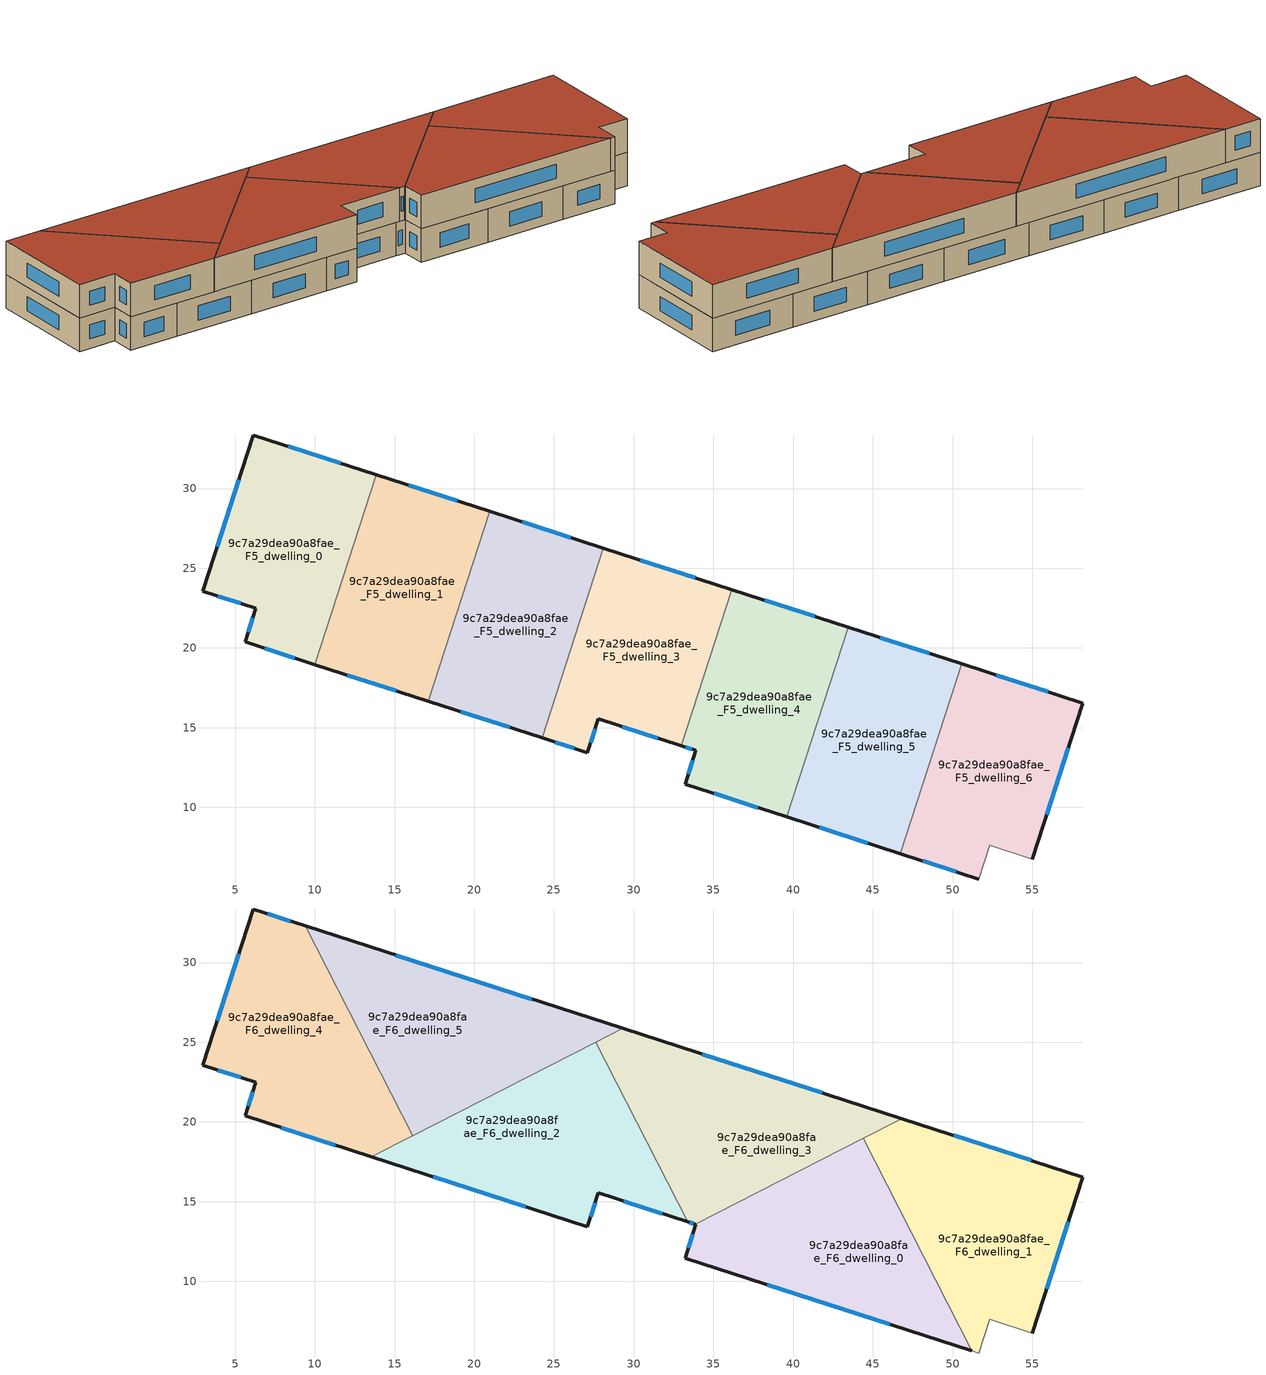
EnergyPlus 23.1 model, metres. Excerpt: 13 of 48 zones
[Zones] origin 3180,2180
9c7a29dea90a8fae_F5_dwelling_0
 floor to 9c7a29dea90a8fae_F4_dwelling_0 (EU_floor_Construction): 13.85,30.87 10,18.96 5.62,20.38 6.31,22.49 2.97,23.57 6.13,33.36 z15
 wall outside (EU_wall_Construction): 13.85,30.87 6.13,33.36 2.97,23.57 6.31,22.49 5.62,20.38 10,18.96 z15:18
 wall to 9c7a29dea90a8fae_F5_dwelling_1 (EU_wall_Construction): 10,18.96 13.85,30.87 z15:18
 window (EU_Window_Construction): 5.22,30.56 3.87,26.37 / 11.64,31.58 8.33,32.65 / 6.88,19.97 8.75,19.37 / 6.11,21.89 5.82,20.98 / 3.92,23.26 5.35,22.8 z15.86:17.14
9c7a29dea90a8fae_F5_dwelling_1
 floor to 9c7a29dea90a8fae_F4_dwelling_1 (EU_floor_Construction): 20.97,28.56 17.13,16.66 10,18.96 13.85,30.87 z15
 wall outside (EU_wall_Construction): 10,18.96 17.13,16.66 / 20.97,28.56 13.85,30.87 z15:18
 wall to 9c7a29dea90a8fae_F5_dwelling_2 (EU_wall_Construction): 17.13,16.66 20.97,28.56 z15:18
 window (EU_Window_Construction): 12.04,18.31 15.09,17.32 / 18.94,29.22 15.88,30.21 z15.86:17.14
9c7a29dea90a8fae_F5_dwelling_2
 floor to 9c7a29dea90a8fae_F4_dwelling_2 (EU_floor_Construction): 28.1,26.26 24.26,14.36 17.13,16.66 20.97,28.56 z15
 wall outside (EU_wall_Construction): 17.13,16.66 24.26,14.36 / 28.1,26.26 20.97,28.56 z15:18
 wall to 9c7a29dea90a8fae_F5_dwelling_3 (EU_wall_Construction): 24.26,14.36 28.1,26.26 z15:18
 window (EU_Window_Construction): 19.17,16 22.22,15.02 / 26.06,26.92 23.01,27.91 z15.86:17.14
9c7a29dea90a8fae_F5_dwelling_3
 floor to 9c7a29dea90a8fae_F4_dwelling_3 (EU_floor_Construction): 36.15,23.66 32.99,13.87 27.78,15.55 27.1,13.44 24.26,14.36 28.1,26.26 z15
 wall outside (EU_wall_Construction): 36.15,23.66 28.1,26.26 / 24.26,14.36 27.1,13.44 27.78,15.55 32.99,13.87 z15:18
 wall to 9c7a29dea90a8fae_F5_dwelling_4 (EU_wall_Construction): 32.99,13.87 36.15,23.66 z15:18
 window (EU_Window_Construction): 33.85,24.4 30.4,25.52 / 29.27,15.07 31.5,14.35 / 27.29,14.05 27.58,14.95 / 25.07,14.1 26.28,13.7 z15.86:17.14
9c7a29dea90a8fae_F5_dwelling_4
 floor to 9c7a29dea90a8fae_F4_dwelling_4 (EU_floor_Construction): 43.44,21.31 39.6,9.41 33.22,11.46 33.91,13.58 32.99,13.87 36.15,23.66 z15
 wall outside (EU_wall_Construction): 43.44,21.31 36.15,23.66 / 32.99,13.87 33.91,13.58 33.22,11.46 39.6,9.41 z15:18
 wall to 9c7a29dea90a8fae_F5_dwelling_5 (EU_wall_Construction): 39.6,9.41 43.44,21.31 z15:18
 window (EU_Window_Construction): 41.36,21.98 38.23,22.99 / 35.04,10.88 37.78,9.99 / 33.71,12.97 33.42,12.07 / 33.25,13.79 33.64,13.66 z15.86:17.14
9c7a29dea90a8fae_F5_dwelling_5
 floor to 9c7a29dea90a8fae_F4_dwelling_5 (EU_floor_Construction): 50.57,19 46.72,7.1 39.6,9.41 43.44,21.31 z15
 wall outside (EU_wall_Construction): 39.6,9.41 46.72,7.1 / 50.57,19 43.44,21.31 z15:18
 wall to 9c7a29dea90a8fae_F5_dwelling_6 (EU_wall_Construction): 46.72,7.1 50.57,19 z15:18
 window (EU_Window_Construction): 41.63,8.75 44.69,7.76 / 48.53,19.66 45.48,20.65 z15.86:17.14
 ceiling adiabatic (EU_roof_Construction): 46.72,7.1 50.57,19 46.82,20.21 42.35,17.93 39.6,9.41 z18
9c7a29dea90a8fae_F5_dwelling_6
 floor to 9c7a29dea90a8fae_F4_dwelling_6 (EU_floor_Construction): 58.17,16.55 55.01,6.76 52.33,7.62 51.65,5.51 46.72,7.1 50.57,19 z15
 wall outside (EU_wall_Construction): 46.72,7.1 51.65,5.51 / 55.01,6.76 58.17,16.55 50.57,19 z15:18
 wall adiabatic (EU_wall_Construction): 51.65,5.51 52.33,7.62 55.01,6.76 z15:18
 window (EU_Window_Construction): 48.13,6.65 50.24,5.97 / 56,17.25 52.74,18.3 / 55.91,9.56 57.26,13.75 z15.86:17.14
9c7a29dea90a8fae_F6_dwelling_0
 floor adiabatic (EU_floor_Construction): 44.39,18.97 48.17,11.58 46.72,7.1 39.6,9.41 42.35,17.93 z18
 floor to 9c7a29dea90a8fae_F5_dwelling_6 (EU_floor_Construction): 48.17,11.58 51.2,5.66 46.72,7.1 z18
 floor to 9c7a29dea90a8fae_F5_dwelling_4 (EU_floor_Construction): 42.35,17.93 39.6,9.41 33.22,11.46 33.91,13.58 33.87,13.59 z18
 wall outside (EU_wall_Construction): 33.87,13.59 33.91,13.58 33.22,11.46 51.2,5.66 z18:21
 wall to 9c7a29dea90a8fae_F6_dwelling_1 (EU_wall_Construction): 51.2,5.66 44.39,18.97 z18:21
 wall to 9c7a29dea90a8fae_F6_dwelling_3 (EU_wall_Construction): 44.39,18.97 33.87,13.59 z18:21
 window (EU_Window_Construction): 38.36,9.8 46.07,7.32 / 33.71,12.97 33.42,12.07 z18.86:20.14
 roof outside (EU_roof_Construction): 51.2,5.66 44.39,18.97 33.87,13.59 33.91,13.58 33.22,11.46 z21
9c7a29dea90a8fae_F6_dwelling_1
 floor to 9c7a29dea90a8fae_F5_dwelling_6 (EU_floor_Construction): 58.17,16.55 55.01,6.76 52.33,7.62 51.65,5.51 51.2,5.66 48.17,11.58 50.57,19 z18
 floor adiabatic (EU_floor_Construction): 50.57,19 48.17,11.58 44.39,18.97 46.82,20.21 z18
 wall outside (EU_wall_Construction): 55.01,6.76 58.17,16.55 46.82,20.21 z18:21
 wall adiabatic (EU_wall_Construction): 51.2,5.66 51.65,5.51 52.33,7.62 55.01,6.76 z18:21
 wall to 9c7a29dea90a8fae_F6_dwelling_3 (EU_wall_Construction): 46.82,20.21 44.39,18.97 z18:21
 window (EU_Window_Construction): 54.93,17.6 50.06,19.17 / 55.91,9.56 57.26,13.75 z18.86:20.14
 roof outside (EU_roof_Construction): 55.01,6.76 58.17,16.55 46.82,20.21 44.39,18.97 51.2,5.66 51.65,5.51 52.33,7.62 z21
9c7a29dea90a8fae_F6_dwelling_2
 floor to 9c7a29dea90a8fae_F5_dwelling_2 (EU_floor_Construction): 27.62,25.01 27.67,24.92 24.26,14.36 17.13,16.66 18.28,20.24 z18
 floor to 9c7a29dea90a8fae_F5_dwelling_3 (EU_floor_Construction): 27.67,24.92 33.12,14.27 32.99,13.87 27.78,15.55 27.1,13.44 24.26,14.36 z18
 floor to 9c7a29dea90a8fae_F5_dwelling_1 (EU_floor_Construction): 18.28,20.24 17.13,16.66 13.55,17.82 z18
 floor to 9c7a29dea90a8fae_F5_dwelling_4 (EU_floor_Construction): 33.12,14.27 33.39,13.74 32.99,13.87 z18
 wall outside (EU_wall_Construction): 13.55,17.82 27.1,13.44 27.78,15.55 33.39,13.74 z18:21
 wall to 9c7a29dea90a8fae_F6_dwelling_3 (EU_wall_Construction): 33.39,13.74 27.62,25.01 z18:21
 wall to 9c7a29dea90a8fae_F6_dwelling_5 (EU_wall_Construction): 27.62,25.01 16.14,19.14 z18:21
 wall to 9c7a29dea90a8fae_F6_dwelling_4 (EU_wall_Construction): 16.14,19.14 13.55,17.82 z18:21
 window (EU_Window_Construction): 29.38,15.04 31.78,14.26 / 27.29,14.05 27.58,14.95 / 17.42,16.57 23.23,14.69 z18.86:20.14
 roof outside (EU_roof_Construction): 33.39,13.74 27.62,25.01 13.55,17.82 27.1,13.44 27.78,15.55 z21
9c7a29dea90a8fae_F6_dwelling_3
 floor to 9c7a29dea90a8fae_F5_dwelling_3 (EU_floor_Construction): 36.15,23.66 33.12,14.27 27.67,24.92 27.71,25.06 29.3,25.87 z18
 floor to 9c7a29dea90a8fae_F5_dwelling_4 (EU_floor_Construction): 43.44,21.31 42.35,17.93 33.87,13.59 33.39,13.74 33.12,14.27 36.15,23.66 z18
 floor to 9c7a29dea90a8fae_F5_dwelling_5 (EU_floor_Construction): 46.82,20.21 42.35,17.93 43.44,21.31 z18
 wall outside (EU_wall_Construction): 33.39,13.74 33.87,13.59 / 46.82,20.21 29.3,25.87 z18:21
 wall to 9c7a29dea90a8fae_F6_dwelling_5 (EU_wall_Construction): 29.3,25.87 27.62,25.01 z18:21
 window (EU_Window_Construction): 33.52,13.7 33.73,13.63 / 41.82,21.83 34.31,24.26 z18.86:20.14
 roof outside (EU_roof_Construction): 46.82,20.21 29.3,25.87 27.62,25.01 33.39,13.74 33.87,13.59 z21
9c7a29dea90a8fae_F6_dwelling_4
 floor to 9c7a29dea90a8fae_F5_dwelling_0 (EU_floor_Construction): 9.41,32.3 12.41,26.42 10,18.96 5.62,20.38 6.31,22.49 2.97,23.57 6.13,33.36 z18
 floor to 9c7a29dea90a8fae_F5_dwelling_1 (EU_floor_Construction): 12.41,26.42 16.14,19.14 13.55,17.82 10,18.96 z18
 wall outside (EU_wall_Construction): 9.41,32.3 6.13,33.36 2.97,23.57 6.31,22.49 5.62,20.38 13.55,17.82 z18:21
 wall to 9c7a29dea90a8fae_F6_dwelling_5 (EU_wall_Construction): 16.14,19.14 9.41,32.3 z18:21
 window (EU_Window_Construction): 8.47,32.6 7.06,33.06 / 7.89,19.65 11.29,18.55 / 6.11,21.89 5.82,20.98 / 3.92,23.26 5.35,22.8 / 5.22,30.56 3.87,26.37 z18.86:20.14
 roof outside (EU_roof_Construction): 16.14,19.14 9.41,32.3 6.13,33.36 2.97,23.57 6.31,22.49 5.62,20.38 13.55,17.82 z21
9c7a29dea90a8fae_F6_dwelling_5
 floor to 9c7a29dea90a8fae_F5_dwelling_1 (EU_floor_Construction): 20.97,28.56 18.28,20.24 16.14,19.14 12.41,26.42 13.85,30.86 z18
 floor to 9c7a29dea90a8fae_F5_dwelling_0 (EU_floor_Construction): 13.85,30.86 12.41,26.42 9.41,32.3 z18
 floor to 9c7a29dea90a8fae_F5_dwelling_2 (EU_floor_Construction): 28.1,26.26 27.71,25.06 18.28,20.24 20.97,28.56 z18
 floor to 9c7a29dea90a8fae_F5_dwelling_3 (EU_floor_Construction): 29.3,25.87 27.71,25.06 28.1,26.26 z18
 wall outside (EU_wall_Construction): 29.3,25.87 9.41,32.3 z18:21
 window (EU_Window_Construction): 23.62,27.71 15.09,30.46 z18.86:20.14
 roof outside (EU_roof_Construction): 29.3,25.87 9.41,32.3 16.14,19.14 z21
[Building]
EU S2 Campaign: North Axis=0; Terrain=City; Solar Distribution=FullExterior
[Site:Location]
Helsinki-Vantaa.AP: Latitude=60.317; Longitude=24.963; Time Zone=2; Elevation=54.6
[SizingPeriod:WeatherFileDays]
AnnualSizingPeriod: Begin Month=1; Begin Day of Month=1; End Month=12; End Day of Month=31; Day of Week for Start Day=Monday; Use Weather File Daylight Saving Period=No; Use Weather File Rain and Snow Indicators=No
[MATERIAL]
EU_InternalMass_Material: Roughness=MediumRough; Thickness=0.1; Conductivity=1; Density=1800; Specific Heat=900; Thermal Absorptance=0.9; Solar Absorptance=0.7; Visible Absorptance=0.7
[MATERIAL:NOMASS] Roughness=MediumRough; Thermal Absorptance=0.9; Solar Absorptance=0.7; Visible Absorptance=0.7
Name | Thermal Resistance
EU_wall_NoMass | 5.91765
EU_roof_NoMass | 11.1778
EU_floor_NoMass | 6.2875
[WINDOWMATERIAL:SIMPLEGLAZINGSYSTEM]
EU_Window_SimpleGlazing: UFactor=0.994035; Solar Heat Gain Coefficient=0.7; Visible Transmittance=0.7
[CONSTRUCTION]
EU_wall_Construction: EU_wall_NoMass
EU_roof_Construction: EU_roof_NoMass
EU_floor_Construction: EU_floor_NoMass
EU_Window_Construction: EU_Window_SimpleGlazing
EU_InternalMass_Construction: EU_InternalMass_Material
[ZONE] Type=1; Multiplier=1; Ceiling Height=autocalculate; Floor Area=autocalculate; Part of Total Floor Area=Yes
Name | Volume
9c7a29dea90a8fae_F5_dwelling_0 | 281.029
9c7a29dea90a8fae_F6_dwelling_0; 9c7a29dea90a8fae_F6_dwelling_3 | 327.838
9c7a29dea90a8fae_F5_dwelling_1 | 280.952
9c7a29dea90a8fae_F6_dwelling_1 | 327.806
9c7a29dea90a8fae_F5_dwelling_2 | 281.022
9c7a29dea90a8fae_F6_dwelling_2 | 327.82
9c7a29dea90a8fae_F5_dwelling_3 | 280.975
9c7a29dea90a8fae_F5_dwelling_4 | 280.997
9c7a29dea90a8fae_F6_dwelling_4 | 327.848
9c7a29dea90a8fae_F5_dwelling_5 | 281.024
9c7a29dea90a8fae_F6_dwelling_5 | 327.809
9c7a29dea90a8fae_F5_dwelling_6 | 280.972
[INTERNALMASS] Construction=EU_InternalMass_Construction
Name | Zone or ZoneList | Surface Area
9c7a29dea90a8fae_F5_dwelling_0_EU_InternalMass | 9c7a29dea90a8fae_F5_dwelling_0 | 93.6757
9c7a29dea90a8fae_F5_dwelling_1_EU_InternalMass | 9c7a29dea90a8fae_F5_dwelling_1 | 93.6506
9c7a29dea90a8fae_F5_dwelling_2_EU_InternalMass | 9c7a29dea90a8fae_F5_dwelling_2 | 93.6744
9c7a29dea90a8fae_F5_dwelling_3_EU_InternalMass | 9c7a29dea90a8fae_F5_dwelling_3 | 93.6585
9c7a29dea90a8fae_F5_dwelling_4_EU_InternalMass | 9c7a29dea90a8fae_F5_dwelling_4 | 93.6655
9c7a29dea90a8fae_F5_dwelling_5_EU_InternalMass | 9c7a29dea90a8fae_F5_dwelling_5 | 93.6744
9c7a29dea90a8fae_F5_dwelling_6_EU_InternalMass | 9c7a29dea90a8fae_F5_dwelling_6 | 93.6574
9c7a29dea90a8fae_F6_dwelling_0_EU_InternalMass | 9c7a29dea90a8fae_F6_dwelling_0 | 109.279
9c7a29dea90a8fae_F6_dwelling_1_EU_InternalMass | 9c7a29dea90a8fae_F6_dwelling_1 | 109.269
9c7a29dea90a8fae_F6_dwelling_2_EU_InternalMass | 9c7a29dea90a8fae_F6_dwelling_2 | 109.273
9c7a29dea90a8fae_F6_dwelling_3_EU_InternalMass | 9c7a29dea90a8fae_F6_dwelling_3 | 109.28
9c7a29dea90a8fae_F6_dwelling_4_EU_InternalMass | 9c7a29dea90a8fae_F6_dwelling_4 | 109.283
9c7a29dea90a8fae_F6_dwelling_5_EU_InternalMass | 9c7a29dea90a8fae_F6_dwelling_5 | 109.27
[OTHEREQUIPMENT] Fuel Type=Electricity; Design Level Calculation Method=Watts/Area; Power per Zone Floor Area=1; Fraction Latent=0; Fraction Radiant=0; Fraction Lost=0; Carbon Dioxide Generation Rate=0; EndUse Subcategory=EU_Step8_InternalGains
Name | Zone or ZoneList or Space or SpaceList | Schedule
EU_Step8_InternalGain_9c7a29dea90a8fae_F5_dwelling_0_f000 | 9c7a29dea90a8fae_F5_dwelling_0 | EU_Step8_GainSchedule_9c7a29dea90a8fae_F5_dwelling_0_f000
EU_Step8_InternalGain_9c7a29dea90a8fae_F5_dwelling_1_f000 | 9c7a29dea90a8fae_F5_dwelling_1 | EU_Step8_GainSchedule_9c7a29dea90a8fae_F5_dwelling_1_f000
EU_Step8_InternalGain_9c7a29dea90a8fae_F5_dwelling_2_f000 | 9c7a29dea90a8fae_F5_dwelling_2 | EU_Step8_GainSchedule_9c7a29dea90a8fae_F5_dwelling_2_f000
EU_Step8_InternalGain_9c7a29dea90a8fae_F5_dwelling_3_f000 | 9c7a29dea90a8fae_F5_dwelling_3 | EU_Step8_GainSchedule_9c7a29dea90a8fae_F5_dwelling_3_f000
EU_Step8_InternalGain_9c7a29dea90a8fae_F5_dwelling_4_f000 | 9c7a29dea90a8fae_F5_dwelling_4 | EU_Step8_GainSchedule_9c7a29dea90a8fae_F5_dwelling_4_f000
EU_Step8_InternalGain_9c7a29dea90a8fae_F5_dwelling_5_f000 | 9c7a29dea90a8fae_F5_dwelling_5 | EU_Step8_GainSchedule_9c7a29dea90a8fae_F5_dwelling_5_f000
EU_Step8_InternalGain_9c7a29dea90a8fae_F5_dwelling_6_f000 | 9c7a29dea90a8fae_F5_dwelling_6 | EU_Step8_GainSchedule_9c7a29dea90a8fae_F5_dwelling_6_f000
EU_Step8_InternalGain_9c7a29dea90a8fae_F6_dwelling_0_f000 | 9c7a29dea90a8fae_F6_dwelling_0 | EU_Step8_GainSchedule_9c7a29dea90a8fae_F6_dwelling_0_f000
EU_Step8_InternalGain_9c7a29dea90a8fae_F6_dwelling_1_f000 | 9c7a29dea90a8fae_F6_dwelling_1 | EU_Step8_GainSchedule_9c7a29dea90a8fae_F6_dwelling_1_f000
EU_Step8_InternalGain_9c7a29dea90a8fae_F6_dwelling_2_f000 | 9c7a29dea90a8fae_F6_dwelling_2 | EU_Step8_GainSchedule_9c7a29dea90a8fae_F6_dwelling_2_f000
EU_Step8_InternalGain_9c7a29dea90a8fae_F6_dwelling_3_f000 | 9c7a29dea90a8fae_F6_dwelling_3 | EU_Step8_GainSchedule_9c7a29dea90a8fae_F6_dwelling_3_f000
EU_Step8_InternalGain_9c7a29dea90a8fae_F6_dwelling_4_f000 | 9c7a29dea90a8fae_F6_dwelling_4 | EU_Step8_GainSchedule_9c7a29dea90a8fae_F6_dwelling_4_f000
EU_Step8_InternalGain_9c7a29dea90a8fae_F6_dwelling_5_f000 | 9c7a29dea90a8fae_F6_dwelling_5 | EU_Step8_GainSchedule_9c7a29dea90a8fae_F6_dwelling_5_f000
[ZONEVENTILATION:DESIGNFLOWRATE] Schedule=EU_AlwaysOn; Design Flow Rate Calculation Method=AirChanges/Hour; Air Changes per Hour=0.596421; Ventilation Type=Natural; Fan Pressure Rise=0; Fan Total Efficiency=1; Constant Term Coefficient=1; Temperature Term Coefficient=0; Velocity Term Coefficient=0; Velocity Squared Term Coefficient=0; Minimum Indoor Temperature=-100; Maximum Indoor Temperature=100; Delta Temperature=-100; Minimum Outdoor Temperature=-100; Maximum Outdoor Temperature=100; Maximum Wind Speed=40
Name | Zone or ZoneList or Space or SpaceList
EU_ConstantAir_9c7a29dea90a8fae_F5_dwelling_0 | 9c7a29dea90a8fae_F5_dwelling_0
EU_ConstantAir_9c7a29dea90a8fae_F5_dwelling_1 | 9c7a29dea90a8fae_F5_dwelling_1
EU_ConstantAir_9c7a29dea90a8fae_F5_dwelling_2 | 9c7a29dea90a8fae_F5_dwelling_2
EU_ConstantAir_9c7a29dea90a8fae_F5_dwelling_3 | 9c7a29dea90a8fae_F5_dwelling_3
EU_ConstantAir_9c7a29dea90a8fae_F5_dwelling_4 | 9c7a29dea90a8fae_F5_dwelling_4
EU_ConstantAir_9c7a29dea90a8fae_F5_dwelling_5 | 9c7a29dea90a8fae_F5_dwelling_5
EU_ConstantAir_9c7a29dea90a8fae_F5_dwelling_6 | 9c7a29dea90a8fae_F5_dwelling_6
EU_ConstantAir_9c7a29dea90a8fae_F6_dwelling_0 | 9c7a29dea90a8fae_F6_dwelling_0
EU_ConstantAir_9c7a29dea90a8fae_F6_dwelling_1 | 9c7a29dea90a8fae_F6_dwelling_1
EU_ConstantAir_9c7a29dea90a8fae_F6_dwelling_2 | 9c7a29dea90a8fae_F6_dwelling_2
EU_ConstantAir_9c7a29dea90a8fae_F6_dwelling_3 | 9c7a29dea90a8fae_F6_dwelling_3
EU_ConstantAir_9c7a29dea90a8fae_F6_dwelling_4 | 9c7a29dea90a8fae_F6_dwelling_4
EU_ConstantAir_9c7a29dea90a8fae_F6_dwelling_5 | 9c7a29dea90a8fae_F6_dwelling_5
[HVACTEMPLATE:THERMOSTAT] Constant Heating Setpoint=20; Constant Cooling Setpoint=50
EU_HeatOnly_9c7a29dea90a8fae_F0_dwelling_0; EU_HeatOnly_9c7a29dea90a8fae_F0_dwelling_1; EU_HeatOnly_9c7a29dea90a8fae_F0_dwelling_2; EU_HeatOnly_9c7a29dea90a8fae_F0_dwelling_3; EU_HeatOnly_9c7a29dea90a8fae_F0_dwelling_4; EU_HeatOnly_9c7a29dea90a8fae_F0_dwelling_5; EU_HeatOnly_9c7a29dea90a8fae_F0_dwelling_6; EU_HeatOnly_9c7a29dea90a8fae_F1_dwelling_0; EU_HeatOnly_9c7a29dea90a8fae_F1_dwelling_1; EU_HeatOnly_9c7a29dea90a8fae_F1_dwelling_2; EU_HeatOnly_9c7a29dea90a8fae_F1_dwelling_3; EU_HeatOnly_9c7a29dea90a8fae_F1_dwelling_4; EU_HeatOnly_9c7a29dea90a8fae_F1_dwelling_5; EU_HeatOnly_9c7a29dea90a8fae_F1_dwelling_6; EU_HeatOnly_9c7a29dea90a8fae_F2_dwelling_0; EU_HeatOnly_9c7a29dea90a8fae_F2_dwelling_1; EU_HeatOnly_9c7a29dea90a8fae_F2_dwelling_2; EU_HeatOnly_9c7a29dea90a8fae_F2_dwelling_3; EU_HeatOnly_9c7a29dea90a8fae_F2_dwelling_4; EU_HeatOnly_9c7a29dea90a8fae_F2_dwelling_5; EU_HeatOnly_9c7a29dea90a8fae_F2_dwelling_6; EU_HeatOnly_9c7a29dea90a8fae_F3_dwelling_0; EU_HeatOnly_9c7a29dea90a8fae_F3_dwelling_1; EU_HeatOnly_9c7a29dea90a8fae_F3_dwelling_2; EU_HeatOnly_9c7a29dea90a8fae_F3_dwelling_3; EU_HeatOnly_9c7a29dea90a8fae_F3_dwelling_4; EU_HeatOnly_9c7a29dea90a8fae_F3_dwelling_5; EU_HeatOnly_9c7a29dea90a8fae_F3_dwelling_6; EU_HeatOnly_9c7a29dea90a8fae_F4_dwelling_0; EU_HeatOnly_9c7a29dea90a8fae_F4_dwelling_1; EU_HeatOnly_9c7a29dea90a8fae_F4_dwelling_2; EU_HeatOnly_9c7a29dea90a8fae_F4_dwelling_3; EU_HeatOnly_9c7a29dea90a8fae_F4_dwelling_4; EU_HeatOnly_9c7a29dea90a8fae_F4_dwelling_5; EU_HeatOnly_9c7a29dea90a8fae_F4_dwelling_6; EU_HeatOnly_9c7a29dea90a8fae_F5_dwelling_0; EU_HeatOnly_9c7a29dea90a8fae_F5_dwelling_1; EU_HeatOnly_9c7a29dea90a8fae_F5_dwelling_2; EU_HeatOnly_9c7a29dea90a8fae_F5_dwelling_3; EU_HeatOnly_9c7a29dea90a8fae_F5_dwelling_4; EU_HeatOnly_9c7a29dea90a8fae_F5_dwelling_5; EU_HeatOnly_9c7a29dea90a8fae_F5_dwelling_6; EU_HeatOnly_9c7a29dea90a8fae_F6_dwelling_0; EU_HeatOnly_9c7a29dea90a8fae_F6_dwelling_1; EU_HeatOnly_9c7a29dea90a8fae_F6_dwelling_2; EU_HeatOnly_9c7a29dea90a8fae_F6_dwelling_3; EU_HeatOnly_9c7a29dea90a8fae_F6_dwelling_4; EU_HeatOnly_9c7a29dea90a8fae_F6_dwelling_5
[HVACTEMPLATE:ZONE:IDEALLOADSAIRSYSTEM] System Availability Schedule=EU_AlwaysOn; Maximum Heating Supply Air Temperature=50; Minimum Cooling Supply Air Temperature=13; Maximum Heating Supply Air Humidity Ratio=0.0156; Minimum Cooling Supply Air Humidity Ratio=0.0077; Heating Limit=NoLimit; Cooling Limit=NoLimit; Heating Availability Schedule=EU_AlwaysOn; Cooling Availability Schedule=EU_CoolingOff; Dehumidification Control Type=ConstantSensibleHeatRatio; Cooling Sensible Heat Ratio=0.7; Dehumidification Setpoint=60; Humidification Control Type=None; Humidification Setpoint=30; Outdoor Air Method=None; Outdoor Air Flow Rate per Person=0.00944; Outdoor Air Flow Rate per Zone Floor Area=0; Outdoor Air Flow Rate per Zone=0; Demand Controlled Ventilation Type=None; Outdoor Air Economizer Type=NoEconomizer; Heat Recovery Type=None; Sensible Heat Recovery Effectiveness=0.7; Latent Heat Recovery Effectiveness=0.65
Name | Template Thermostat
9c7a29dea90a8fae_F5_dwelling_0 | EU_HeatOnly_9c7a29dea90a8fae_F5_dwelling_0
9c7a29dea90a8fae_F5_dwelling_1 | EU_HeatOnly_9c7a29dea90a8fae_F5_dwelling_1
9c7a29dea90a8fae_F5_dwelling_2 | EU_HeatOnly_9c7a29dea90a8fae_F5_dwelling_2
9c7a29dea90a8fae_F5_dwelling_3 | EU_HeatOnly_9c7a29dea90a8fae_F5_dwelling_3
9c7a29dea90a8fae_F5_dwelling_4 | EU_HeatOnly_9c7a29dea90a8fae_F5_dwelling_4
9c7a29dea90a8fae_F5_dwelling_5 | EU_HeatOnly_9c7a29dea90a8fae_F5_dwelling_5
9c7a29dea90a8fae_F5_dwelling_6 | EU_HeatOnly_9c7a29dea90a8fae_F5_dwelling_6
9c7a29dea90a8fae_F6_dwelling_0 | EU_HeatOnly_9c7a29dea90a8fae_F6_dwelling_0
9c7a29dea90a8fae_F6_dwelling_1 | EU_HeatOnly_9c7a29dea90a8fae_F6_dwelling_1
9c7a29dea90a8fae_F6_dwelling_2 | EU_HeatOnly_9c7a29dea90a8fae_F6_dwelling_2
9c7a29dea90a8fae_F6_dwelling_3 | EU_HeatOnly_9c7a29dea90a8fae_F6_dwelling_3
9c7a29dea90a8fae_F6_dwelling_4 | EU_HeatOnly_9c7a29dea90a8fae_F6_dwelling_4
9c7a29dea90a8fae_F6_dwelling_5 | EU_HeatOnly_9c7a29dea90a8fae_F6_dwelling_5
[SIZING:ZONE] Zone Cooling Design Supply Air Temperature Input Method=SupplyAirTemperature; Zone Cooling Design Supply Air Temperature=13; Zone Heating Design Supply Air Temperature Input Method=SupplyAirTemperature; Zone Heating Design Supply Air Temperature=50; Zone Cooling Design Supply Air Humidity Ratio=0.008; Zone Heating Design Supply Air Humidity Ratio=0.008; Cooling Design Air Flow Method=DesignDay; Cooling Design Air Flow Rate=0; Cooling Minimum Air Flow per Zone Floor Area=0.000762; Cooling Minimum Air Flow=0; Cooling Minimum Air Flow Fraction=0.2; Heating Design Air Flow Method=DesignDay; Heating Design Air Flow Rate=0; Heating Maximum Air Flow per Zone Floor Area=0.002032; Heating Maximum Air Flow=0.141576; Heating Maximum Air Flow Fraction=0.3; Account for Dedicated Outdoor Air System=No; Dedicated Outdoor Air System Control Strategy=NeutralSupplyAir; Dedicated Outdoor Air Low Setpoint Temperature for Design=autosize; Dedicated Outdoor Air High Setpoint Temperature for Design=autosize; Zone Load Sizing Method=Sensible Load Only No Latent Load; Zone Latent Cooling Design Supply Air Humidity Ratio Input Method=HumidityRatioDifference; Zone Cooling Design Supply Air Humidity Ratio Difference=0.005; Zone Latent Heating Design Supply Air Humidity Ratio Input Method=HumidityRatioDifference; Zone Humidification Design Supply Air Humidity Ratio Difference=0.005
9c7a29dea90a8fae_F5_dwelling_0; 9c7a29dea90a8fae_F5_dwelling_1; 9c7a29dea90a8fae_F5_dwelling_2; 9c7a29dea90a8fae_F5_dwelling_3; 9c7a29dea90a8fae_F5_dwelling_4; 9c7a29dea90a8fae_F5_dwelling_5; 9c7a29dea90a8fae_F5_dwelling_6; 9c7a29dea90a8fae_F6_dwelling_0; 9c7a29dea90a8fae_F6_dwelling_1; 9c7a29dea90a8fae_F6_dwelling_2; 9c7a29dea90a8fae_F6_dwelling_3; 9c7a29dea90a8fae_F6_dwelling_4; 9c7a29dea90a8fae_F6_dwelling_5
[SCHEDULE:CONSTANT]
Name | Hourly Value
EU_AlwaysOn | 1
EU_CoolingOff | 0
[SCHEDULE:FILE] Column Number=1; Rows to Skip at Top=0; Number of Hours of Data=8760; Column Separator=Comma; Interpolate to Timestep=No; Minutes per Item=60; Adjust Schedule for Daylight Savings=Yes
Name | File
EU_Step8_GainSchedule_9c7a29dea90a8fae_F5_dwelling_0_f000 | ../../schedules/9c7a29dea90a8fae/9c7a29dea90a8fae_F5_dwelling_0_f000_gain.csv
EU_Step8_GainSchedule_9c7a29dea90a8fae_F5_dwelling_1_f000 | ../../schedules/9c7a29dea90a8fae/9c7a29dea90a8fae_F5_dwelling_1_f000_gain.csv
EU_Step8_GainSchedule_9c7a29dea90a8fae_F5_dwelling_2_f000 | ../../schedules/9c7a29dea90a8fae/9c7a29dea90a8fae_F5_dwelling_2_f000_gain.csv
EU_Step8_GainSchedule_9c7a29dea90a8fae_F5_dwelling_3_f000 | ../../schedules/9c7a29dea90a8fae/9c7a29dea90a8fae_F5_dwelling_3_f000_gain.csv
EU_Step8_GainSchedule_9c7a29dea90a8fae_F5_dwelling_4_f000 | ../../schedules/9c7a29dea90a8fae/9c7a29dea90a8fae_F5_dwelling_4_f000_gain.csv
EU_Step8_GainSchedule_9c7a29dea90a8fae_F5_dwelling_5_f000 | ../../schedules/9c7a29dea90a8fae/9c7a29dea90a8fae_F5_dwelling_5_f000_gain.csv
EU_Step8_GainSchedule_9c7a29dea90a8fae_F5_dwelling_6_f000 | ../../schedules/9c7a29dea90a8fae/9c7a29dea90a8fae_F5_dwelling_6_f000_gain.csv
EU_Step8_GainSchedule_9c7a29dea90a8fae_F6_dwelling_0_f000 | ../../schedules/9c7a29dea90a8fae/9c7a29dea90a8fae_F6_dwelling_0_f000_gain.csv
EU_Step8_GainSchedule_9c7a29dea90a8fae_F6_dwelling_1_f000 | ../../schedules/9c7a29dea90a8fae/9c7a29dea90a8fae_F6_dwelling_1_f000_gain.csv
EU_Step8_GainSchedule_9c7a29dea90a8fae_F6_dwelling_2_f000 | ../../schedules/9c7a29dea90a8fae/9c7a29dea90a8fae_F6_dwelling_2_f000_gain.csv
EU_Step8_GainSchedule_9c7a29dea90a8fae_F6_dwelling_3_f000 | ../../schedules/9c7a29dea90a8fae/9c7a29dea90a8fae_F6_dwelling_3_f000_gain.csv
EU_Step8_GainSchedule_9c7a29dea90a8fae_F6_dwelling_4_f000 | ../../schedules/9c7a29dea90a8fae/9c7a29dea90a8fae_F6_dwelling_4_f000_gain.csv
EU_Step8_GainSchedule_9c7a29dea90a8fae_F6_dwelling_5_f000 | ../../schedules/9c7a29dea90a8fae/9c7a29dea90a8fae_F6_dwelling_5_f000_gain.csv
